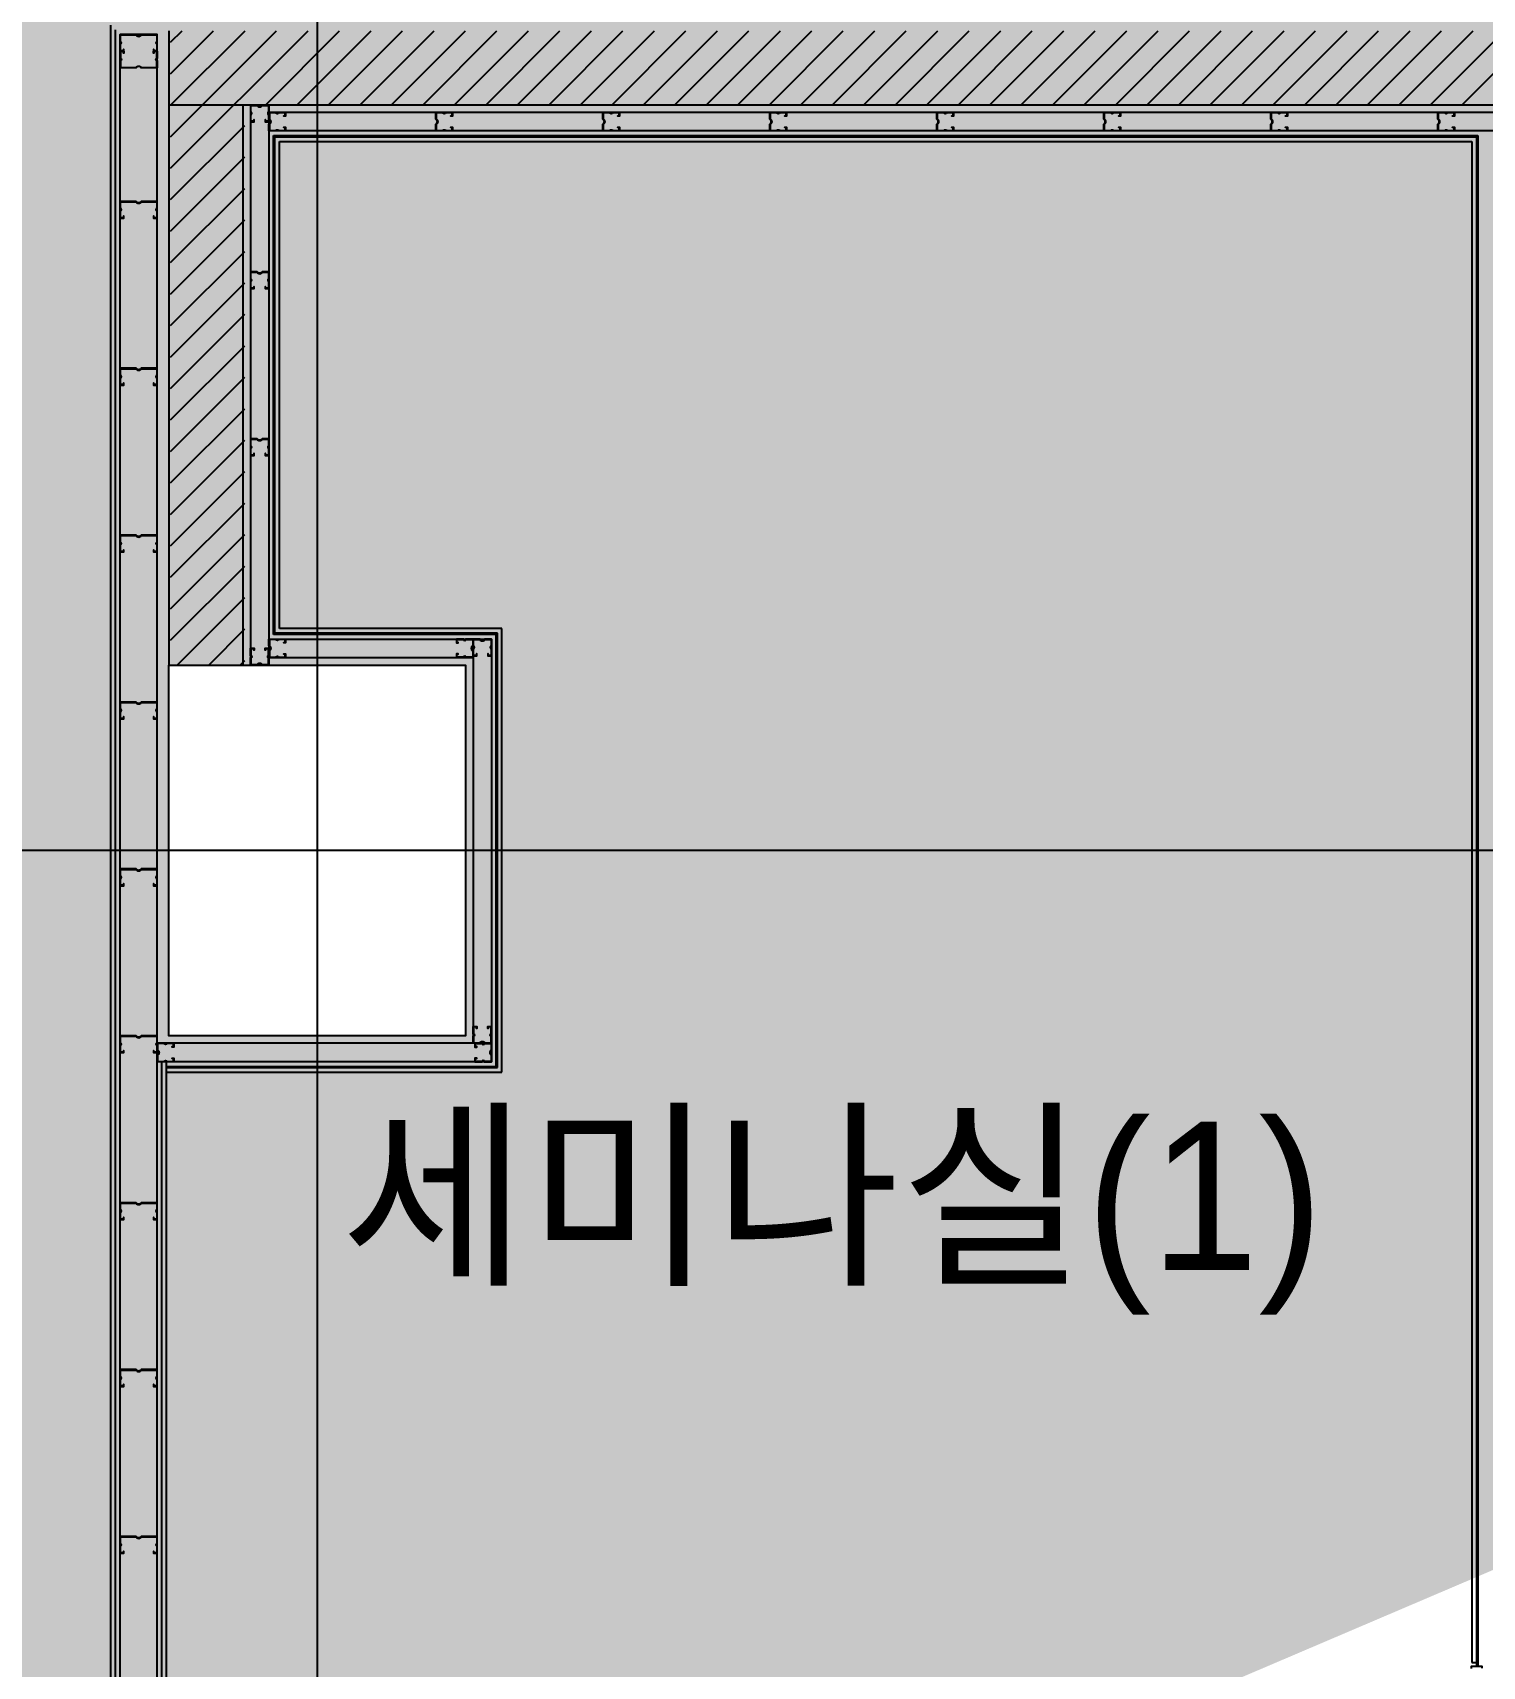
# Model space of a CAD drawing. Header units: metres. Extents: x 630750 to 860239, y 578133 to 726633.
# Drawn here: x 753738 to 757644, y 647210 to 651615 of the extents above; entities that cross this region are included whole.
import ezdxf

# ---------------------------------------------------------------- set-up
doc = ezdxf.new("R2010")
doc.units = ezdxf.units.M
doc.header["$LTSCALE"] = 300
doc.linetypes.add('업무시설_xr-base$0$CONTINOUS', pattern=[0])
for name, color, linetype in [('A-CEN-1', 1, 'Continuous'), ('A-CON', 2, 'Continuous'), ('A-TXT', 3, 'Continuous'), ('A-WAL-BLK', 3, 'Continuous'), ('A-WALL-CONC', 2, 'Continuous'), ('KUK-DOOR-FRAME', 4, 'Continuous'), ('KUK-DRYWALL', 4, 'Continuous'), ('KUK-WALL-DRYWALL', 4, 'Continuous'), ('KUK-석고보드', 201, 'Continuous')]:
    doc.layers.add(name, color=color, linetype=linetype)
doc.styles.add('돋움', font='')
doc.styles.get('돋움').set_extended_font_data('Dotum')

# ---------------------------------------------------------------- blocks, each defined once
blk = doc.blocks.new('con1')
at = {"layer": 'A-WALL-CONC', "linetype": '업무시설_xr-base$0$CONTINOUS'}
h = blk.add_hatch(color=253, dxfattribs=at)
h.dxf.hatch_style = 1
h.paths.add_polyline_path([(-302595.9, -253222.2), (-301895.9, -253222.2), (-301895.9, -253922.2), (-302595.9, -253922.2)])
h.paths.add_polyline_path([(-384245.9, -253222.2), (-383545.9, -253222.2), (-383545.9, -253922.2), (-384245.9, -253922.2)])
h.paths.add_polyline_path([(-335095.9, -253172.2), (-334295.9, -253172.2), (-334295.9, -253972.2), (-335095.9, -253972.2)])
h.paths.add_polyline_path([(-354895.9, -253172.2), (-354095.9, -253172.2), (-354095.9, -253972.2), (-354895.9, -253972.2)])
h.paths.add_polyline_path([(-374695.9, -253172.2), (-373895.9, -253172.2), (-373895.9, -253972.2), (-374695.9, -253972.2)])
h.paths.add_polyline_path([(-325195.9, -253172.2), (-324395.9, -253172.2), (-324395.9, -253972.2), (-325195.9, -253972.2)])
h.paths.add_polyline_path([(-364745.9, -253222.2), (-364045.9, -253222.2), (-364045.9, -253922.2), (-364745.9, -253922.2)])
h.paths.add_polyline_path([(-344945.9, -253222.2), (-344245.9, -253222.2), (-344245.9, -253922.2), (-344945.9, -253922.2)])
h.paths.add_polyline_path([(-310045.9, -253222.2), (-309345.9, -253222.2), (-309345.9, -253922.2), (-310045.9, -253922.2)])
h.paths.add_polyline_path([(-318595.9, -253172.2), (-317795.9, -253172.2), (-317795.9, -253972.2), (-318595.9, -253972.2)])
h.paths.add_polyline_path([(-384245.9, -310859.9), (-383445.9, -310859.9), (-383445.9, -311659.9), (-384245.9, -311659.9)])
h.paths.add_polyline_path([(-384245.9, -305472.2), (-383445.9, -305472.2), (-383445.9, -306272.2), (-384245.9, -306272.2)])
h.paths.add_polyline_path([(-384245.9, -295572.2), (-383445.9, -295572.2), (-383445.9, -296372.2), (-384245.9, -296372.2)])
h.paths.add_polyline_path([(-384195.9, -276472.2), (-383595.9, -276472.2), (-383595.9, -275872.2), (-384195.9, -275872.2)])
h.paths.add_polyline_path([(-384245.9, -285672.2), (-383445.9, -285672.2), (-383445.9, -286472.2), (-384245.9, -286472.2)])
h.paths.add_polyline_path([(-384295.9, -269172.2), (-383495.9, -269172.2), (-383495.9, -269972.2), (-384295.9, -269972.2)])
h.paths.add_polyline_path([(-384295.9, -260672.2), (-383495.9, -260672.2), (-383495.9, -261472.2), (-384295.9, -261472.2)])
h.paths.add_polyline_path([(-376995.9, -285572.2), (-376195.9, -285572.2), (-376195.9, -286372.2), (-376995.9, -286372.2)], flags=17)
h.paths.add_polyline_path([(-374695.9, -276572.2), (-373895.9, -276572.2), (-373895.9, -275772.2), (-374695.9, -275772.2)], flags=17)
h.paths.add_polyline_path([(-364695.9, -285772.2), (-364095.9, -285772.2), (-364095.9, -286372.2), (-364695.9, -286372.2)], flags=17)
h.paths.add_polyline_path([(-364795.9, -275772.2), (-363995.9, -275772.2), (-363995.9, -276572.2), (-364795.9, -276572.2)], flags=17)
edge = h.paths.add_edge_path(flags=16)
edge.add_arc((-376495.9, -295972.2), 450, 0, 360)
edge = h.paths.add_edge_path(flags=16)
edge.add_arc((-354495.9, -302572.2), 450, 0, 360)
edge = h.paths.add_edge_path(flags=16)
edge.add_arc((-364395.9, -295972.2), 350, 0, 360)
edge = h.paths.add_edge_path(flags=16)
edge.add_arc((-354495.9, -295972.2), 450, 0, 360)
edge = h.paths.add_edge_path(flags=16)
edge.add_arc((-344595.9, -302572.2), 350, 0, 360)
edge = h.paths.add_edge_path(flags=16)
edge.add_arc((-344595.9, -295972.2), 350, 0, 360)
edge = h.paths.add_edge_path(flags=16)
edge.add_arc((-364395.9, -302572.2), 350, 0, 360)
h.paths.add_polyline_path([(-375978.1, -305715.7), (-376743.7, -305483.5), (-376976, -306249), (-376210.4, -306481.3)], flags=17)
h.paths.add_polyline_path([(-378097.8, -312701.2), (-378863.4, -312468.9), (-379095.6, -313234.5), (-378330.1, -313466.8)], flags=16)
h.paths.add_polyline_path([(-354767.9, -312099.6), (-355533.5, -311867.3), (-355765.8, -312632.8), (-355000.2, -312865.1)], flags=17)
h.paths.add_polyline_path([(-347591.1, -314277.3), (-348356.6, -314045), (-348588.9, -314810.6), (-347823.4, -315042.9)], flags=17)
h.paths.add_polyline_path([(-349725.3, -321310.6), (-350490.8, -321078.3), (-350723.1, -321843.9), (-349957.6, -322076.2)], flags=17)
h.paths.add_polyline_path([(-359198.7, -318436), (-359964.3, -318203.7), (-360196.6, -318969.2), (-359431, -319201.5)], flags=17)
edge = h.paths.add_edge_path(flags=16)
edge.add_arc((-324745.9, -312472.2), 450, 0, 360)
h.paths.add_polyline_path([(-318595.9, -311972.2), (-317795.9, -311972.2), (-317795.9, -312972.2), (-318595.9, -312972.2)], flags=17)
edge = h.paths.add_edge_path(flags=16)
edge.add_arc((-335145.9, -312472.2), 350, 0, 360)
edge = h.paths.add_edge_path(flags=16)
edge.add_arc((-338616.5, -317418.6), 450, 0, 360)
h.paths.add_polyline_path([(-340251.8, -324185.3), (-341017.4, -323953), (-341249.7, -324718.5), (-340484.1, -324950.8)], flags=17)
edge = h.paths.add_edge_path(flags=17)
edge.add_arc((-324745.9, -319072.2), 450, 0, 360)
h.paths.add_polyline_path([(-318695.9, -318672.2), (-317695.9, -318672.2), (-317695.9, -319472.2), (-318695.9, -319472.2)], flags=17)
h.paths.add_polyline_path([(-310095.9, -327072.2), (-309295.9, -327072.2), (-309295.9, -327872.2), (-310095.9, -327872.2)])
h.paths.add_polyline_path([(-316095.9, -322372.2), (-316095.9, -325422.2), (-311307.7, -325422.2), (-311307.7, -325222.2), (-315895.9, -325222.2), (-315895.9, -322572.2), (-309695.9, -322572.2), (-309695.9, -325222.2), (-310307.7, -325222.2), (-310307.7, -325422.2), (-309495.9, -325422.2), (-309495.9, -322372.2)], flags=17)
edge = h.paths.add_edge_path(flags=17)
edge.add_arc((-324795.9, -327472.2), 400, 0, 360)
edge = h.paths.add_edge_path(flags=17)
edge.add_arc((-318195.9, -329272.2), 450, 0, 360)
h.paths.add_polyline_path([(-310095.9, -331472.2), (-309295.9, -331472.2), (-309295.9, -332272.2), (-310095.9, -332272.2)])
edge = h.paths.add_edge_path(flags=16)
edge.add_arc((-334695.9, -302572.2), 350, 0, 360)
edge = h.paths.add_edge_path(flags=17)
edge.add_arc((-334695.9, -286072.2), 350, 0, 360)
edge = h.paths.add_edge_path(flags=16)
edge.add_arc((-334695.9, -295972.2), 350, 0, 360)
edge = h.paths.add_edge_path(flags=17)
edge.add_arc((-344595.9, -286072.2), 450, 0, 360)
h.paths.add_polyline_path([(-318595.9, -295472.2), (-317795.9, -295472.2), (-317795.9, -296472.2), (-318595.9, -296472.2)], flags=17)
h.paths.add_polyline_path([(-318595.9, -302072.2), (-317795.9, -302072.2), (-317795.9, -303072.2), (-318595.9, -303072.2)], flags=17)
edge = h.paths.add_edge_path(flags=16)
edge.add_arc((-324795.9, -302572.2), 450, 0, 360)
edge = h.paths.add_edge_path(flags=16)
edge.add_arc((-324795.9, -295972.2), 450, 0, 360)
edge = h.paths.add_edge_path(flags=17)
edge.add_arc((-324795.9, -286072.2), 450, 0, 360)
edge = h.paths.add_edge_path(flags=17)
edge.add_arc((-334695.9, -276172.2), 450, 0, 360)
edge = h.paths.add_edge_path(flags=17)
edge.add_arc((-344595.9, -276172.2), 450, 0, 360)
h.paths.add_polyline_path([(-318595.9, -275772.2), (-317795.9, -275772.2), (-317795.9, -276572.2), (-318595.9, -276572.2)], flags=17)
h.paths.add_polyline_path([(-318595.9, -285672.2), (-317795.9, -285672.2), (-317795.9, -286472.2), (-318595.9, -286472.2)], flags=17)
edge = h.paths.add_edge_path(flags=17)
edge.add_arc((-324795.9, -276172.2), 450, 0, 360)
h.paths.add_polyline_path([(-364795.9, -260672.2), (-363995.9, -260672.2), (-363995.9, -261472.2), (-364795.9, -261472.2)])
h.paths.add_polyline_path([(-364795.9, -269172.2), (-363995.9, -269172.2), (-363995.9, -269972.2), (-364795.9, -269972.2)], flags=17)
h.paths.add_polyline_path([(-325195.9, -269172.2), (-324395.9, -269172.2), (-324395.9, -269972.2), (-325195.9, -269972.2)], flags=17)
h.paths.add_polyline_path([(-310845.9, -260722.2), (-310045.9, -260722.2), (-310045.9, -261522.2), (-310845.9, -261522.2)], flags=17)
h.paths.add_polyline_path([(-325195.9, -260672.2), (-324395.9, -260672.2), (-324395.9, -261472.2), (-325195.9, -261472.2)])
h.paths.add_polyline_path([(-335095.9, -260672.2), (-334295.9, -260672.2), (-334295.9, -261472.2), (-335095.9, -261472.2)])
h.paths.add_polyline_path([(-344995.9, -260672.2), (-344195.9, -260672.2), (-344195.9, -261472.2), (-344995.9, -261472.2)])
h.paths.add_polyline_path([(-354895.9, -260672.2), (-354095.9, -260672.2), (-354095.9, -261472.2), (-354895.9, -261472.2)])
h.paths.add_polyline_path([(-354895.9, -269172.2), (-354095.9, -269172.2), (-354095.9, -269972.2), (-354895.9, -269972.2)], flags=17)
h.paths.add_polyline_path([(-344995.9, -269172.2), (-344195.9, -269172.2), (-344195.9, -269972.2), (-344995.9, -269972.2)], flags=17)
h.paths.add_polyline_path([(-335095.9, -269172.2), (-334295.9, -269172.2), (-334295.9, -269972.2), (-335095.9, -269972.2)], flags=17)
h.paths.add_polyline_path([(-310145.9, -275772.2), (-309345.9, -275772.2), (-309345.9, -276572.2), (-310145.9, -276572.2)])
h.paths.add_polyline_path([(-310145.9, -269172.2), (-309345.9, -269172.2), (-309345.9, -269972.2), (-310145.9, -269972.2)])
h.paths.add_polyline_path([(-309945.9, -312172.2), (-309345.9, -312172.2), (-309345.9, -312772.2), (-309945.9, -312772.2)], flags=17)
h.paths.add_polyline_path([(-309945.9, -302272.2), (-309345.9, -302272.2), (-309345.9, -302872.2), (-309945.9, -302872.2)], flags=17)
h.paths.add_polyline_path([(-310145.9, -295572.2), (-309345.9, -295572.2), (-309345.9, -296372.2), (-310145.9, -296372.2)])
h.paths.add_polyline_path([(-310145.9, -285672.2), (-309345.9, -285672.2), (-309345.9, -286472.2), (-310145.9, -286472.2)])
h.paths.add_polyline_path([(-366406.6, -311179.9), (-366585, -311089.4), (-367172.8, -312248.9), (-366994.4, -312339.4)], flags=16)
h.paths.add_polyline_path([(-367582.3, -313498.9), (-367760.7, -313408.4), (-368303.3, -314478.7), (-368124.9, -314569.2)], flags=16)
h.paths.add_polyline_path([(-374501.4, -323406.8), (-375266.9, -323174.5), (-375499.2, -323940), (-374733.7, -324172.3)], flags=17)
h.paths.add_polyline_path([(-380817, -321490.3), (-381582.5, -321258), (-381814.8, -322023.6), (-381049.3, -322255.9)])
h.paths.add_polyline_path([(-319504.7, -329605.3), (-319562.8, -329796.7), (-318586.8, -330092.9), (-318528.7, -329901.5)], flags=17)
h.paths.add_polyline_path([(-317399.5, -330244.1), (-317457.6, -330435.5), (-316481.5, -330731.7), (-316423.5, -330540.3)], flags=17)
h.paths.add_polyline_path([(-315294.3, -330882.9), (-315352.4, -331074.3), (-314376.3, -331370.5), (-314318.3, -331179.1)], flags=17)
h.paths.add_polyline_path([(-313189.1, -331521.7), (-313247.2, -331713.1), (-312271.1, -332009.3), (-312213, -331817.9)], flags=17)
h.paths.add_polyline_path([(-311083.9, -332160.5), (-311142, -332351.9), (-310165.9, -332648.1), (-310107.8, -332456.7)], flags=17)
h.paths.add_polyline_path([(-308978.7, -332799.4), (-309036.7, -332990.7), (-308060.7, -333286.9), (-308002.6, -333095.5)])
h.paths.add_polyline_path([(-306873.5, -333438.2), (-306931.5, -333629.5), (-305955.5, -333925.7), (-305897.4, -333734.3)])
h.paths.add_polyline_path([(-321610, -328966.5), (-321668, -329157.9), (-320692, -329454.1), (-320633.9, -329262.7)], flags=17)
h.paths.add_polyline_path([(-304768.2, -334077), (-304826.3, -334268.4), (-303850.3, -334564.5), (-303792.2, -334373.1)])
h.paths.add_polyline_path([(-366379.8, -308837.3), (-366525.2, -309124), (-365780.1, -309501.8), (-365997.1, -309929.9), (-365818.7, -310020.4), (-365281.9, -308961.4), (-368992.7, -307835.4), (-369050.7, -308026.8), (-368955, -308055.9), (-369303.5, -309204.2), (-369399.2, -309175.1), (-369457.2, -309366.5), (-369361.5, -309395.5), (-371190.9, -315424.1), (-373726.7, -314654.6), (-371897.4, -308626.1), (-370414.2, -309076.1), (-370356.1, -308884.7), (-371839.3, -308434.7), (-371490.9, -307286.4), (-370007.6, -307736.5), (-369949.6, -307545.1), (-371624.2, -307036.9), (-373976.1, -314787.9), (-369001.2, -316297.6), (-368712.8, -315728.7), (-368891.1, -315638.2), (-369103.7, -316057.4), (-370999.5, -315482.2), (-368763.6, -308113.9)], flags=17)
edge = h.paths.add_edge_path()
edge.add_line((-317995.9, -269122.2), (-318195.9, -269122.2))
edge.add_line((-318195.9, -266622.2), (-317995.9, -266622.2))
edge.add_line((-318195.9, -265972.2), (-318195.9, -266622.2))
edge.add_line((-318195.9, -269122.2), (-318195.9, -269672.2))
edge.add_line((-317995.9, -269472.2), (-317995.9, -269122.2))
edge.add_line((-317995.9, -266622.2), (-317995.9, -265972.2))
edge.add_line((-317070.9, -260922.2), (-317070.9, -260722.2))
edge.add_line((-317070.9, -260722.2), (-314895.9, -260722.2))
edge.add_line((-314895.9, -260722.2), (-314895.9, -260922.2))
edge.add_line((-314895.9, -260922.2), (-317070.9, -260922.2))
edge.add_line((-318195.9, -265972.2), (-321995.9, -265972.2))
edge.add_line((-321995.9, -265972.2), (-321995.9, -262022.2))
edge.add_line((-321995.9, -262022.2), (-321795.9, -262022.2))
edge.add_line((-321795.9, -262022.2), (-321795.9, -262922.2))
edge.add_line((-321795.9, -262922.2), (-321695.9, -262922.2))
edge.add_line((-321695.9, -262922.2), (-321695.9, -263122.2))
edge.add_line((-321695.9, -263122.2), (-321795.9, -263122.2))
edge.add_line((-321795.9, -263122.2), (-321795.9, -265772.2))
edge.add_line((-321795.9, -265772.2), (-314195.9, -265772.2))
edge.add_line((-314195.9, -265772.2), (-314195.9, -263122.2))
edge.add_line((-314195.9, -263122.2), (-320695.9, -263122.2))
edge.add_line((-320695.9, -263122.2), (-320695.9, -262922.2))
edge.add_line((-320695.9, -262922.2), (-319545.9, -262922.2))
edge.add_line((-319545.9, -262922.2), (-319545.9, -260922.2))
edge.add_line((-319545.9, -260922.2), (-321795.9, -260922.2))
edge.add_line((-321795.9, -260922.2), (-321795.9, -261022.2))
edge.add_line((-321795.9, -261022.2), (-321995.9, -261022.2))
edge.add_line((-321995.9, -261022.2), (-321995.9, -260722.2))
edge.add_line((-321995.9, -260722.2), (-317770.9, -260722.2))
edge.add_line((-317770.9, -260722.2), (-317770.9, -260922.2))
edge.add_line((-317995.9, -269472.2), (-314195.9, -269472.2))
edge.add_line((-314195.9, -269472.2), (-314195.9, -265972.2))
edge.add_line((-314195.9, -265972.2), (-317995.9, -265972.2))
edge.add_line((-317770.9, -260922.2), (-319345.9, -260922.2))
edge.add_line((-319345.9, -260922.2), (-319345.9, -262922.2))
edge.add_line((-319345.9, -262922.2), (-314195.9, -262922.2))
edge.add_line((-314195.9, -262922.2), (-314195.9, -260722.2))
edge.add_line((-314195.9, -260722.2), (-313995.9, -260722.2))
edge.add_line((-313995.9, -260722.2), (-313995.9, -269672.2))
edge.add_line((-313995.9, -269672.2), (-318195.9, -269672.2))
edge.add_line((-309345.9, -286472.2), (-309345.9, -312772.2))
edge.add_line((-309545.9, -302872.2), (-309545.9, -312172.2))
edge.add_line((-309545.9, -296372.2), (-309545.9, -302272.2))
edge.add_line((-309545.9, -286472.2), (-309545.9, -295572.2))
edge.add_line((-375426.6, -323700.8), (-380976.7, -322016.6))
edge.add_line((-334860, -324841.4), (-335146.9, -325786.6))
edge.add_line((-334660.1, -325215.5), (-334859.8, -325873.7))
edge.add_line((-324795.9, -328208.8), (-324795.9, -327872.2))
edge.add_line((-324595.9, -328060.4), (-324595.9, -327818.6))
edge.add_line((-324795.9, -328208.8), (-322797.2, -328815.2))
edge.add_line((-322797.2, -328815.2), (-322739.1, -328623.9))
edge.add_line((-322739.1, -328623.9), (-324595.9, -328060.4))
edge.add_line((-337531.2, -334677.3), (-338201, -334474.1))
edge.add_line((-338201, -334474.1), (-338404.3, -335143.9))
edge.add_line((-338404.3, -335143.9), (-337734.4, -335347.2))
edge.add_line((-337734.4, -335347.2), (-337531.2, -334677.3))
edge = h.paths.add_edge_path()
edge.add_line((-339857.9, -323400.5), (-339799.8, -323209.1))
edge.add_line((-339799.8, -323209.1), (-337930.3, -317052.2))
edge.add_line((-337930.3, -317052.2), (-338217.3, -316965))
edge.add_line((-338217.3, -316965), (-338268.5, -317133.4))
edge.add_arc((-338616.5, -317418.6), 450, -73.1135, 39.3318, ccw=False)
edge.add_line((-338485.8, -317849.2), (-340145, -323313.3))
edge.add_line((-340145, -323313.3), (-339857.9, -323400.5))
at = {"layer": 'A-CON'}
blk.add_lwpolyline([(-318595.9, -295472.2), (-317795.9, -295472.2), (-317795.9, -296472.2), (-318595.9, -296472.2)], close=True, dxfattribs=at)

msp = doc.modelspace()

# ---------------------------------------------------------------- hatches: boundary and pattern name
at = {"layer": 'A-WAL-BLK'}
h = msp.add_hatch(dxfattribs=at)
h.set_pattern_fill('ANSI31', color=251, scale=60, style=0)
h.set_pattern_definition([(45, (1072705.25, 440364.125), (-42.426407, 42.426407), [])])
h.paths.add_polyline_path([(754109.4, 649910.2), (754109.4, 651620.2), (763159.4, 651620.2), (763159.4, 651420.2), (754309.4, 651420.2), (754309.4, 649910.2)])

# ---------------------------------------------------------------- linework, layer by layer
at = {"layer": 'A-CEN-1', "linetype": 'Continuous'}
for p, q in [((754504.4, 708258.8), (754504.4, 599232.8)), ((796986.4, 649410.2), (657202.6, 649410.2))]:
    msp.add_line(p, q, dxfattribs=at)
at = {"layer": 'A-CON'}
msp.add_lwpolyline([(754104.4, 649910.2), (754904.4, 649910.2), (754904.4, 648910.2), (754104.4, 648910.2)], close=True, dxfattribs=at)
at = {"layer": 'A-WAL-BLK'}
for p, q in [((754104.4, 651620.2), (754104.4, 649910.2)), ((763154.4, 651420.2), (754104.4, 651420.2)), ((754304.4, 651420.2), (754304.4, 649910.2))]:
    msp.add_line(p, q, dxfattribs=at)
at = {"layer": 'KUK-DOOR-FRAME'}
msp.add_lwpolyline([(757644.4, 647205.2), (757644.4, 647210.2), (757614.4, 647210.2), (757614.4, 647204.2)], dxfattribs=at)
at = {"layer": 'KUK-DRYWALL', "color": 8}
for points in [[(754063.4, 651566.2), (754063.4, 651565.2), (754073.4, 651565.2), (754073.4, 651585.2, -1), (754073.4, 651590.2), (754073.4, 651610.2), (754029.9, 651610.2, -0.589997), (754016.9, 651610.2), (753973.4, 651610.2), (753973.4, 651590.2, -1), (753973.4, 651585.2), (753973.4, 651565.2), (753983.4, 651565.2), (753983.4, 651570.2), (753982.4, 651570.2), (753982.4, 651566.2), (753974.4, 651566.2), (753974.4, 651584.4, 0.745356), (753974.4, 651591.1), (753974.4, 651609.2), (754016.3, 651609.2, 0.542783), (754030.5, 651609.2), (754072.4, 651609.2), (754072.4, 651591.1, 0.745356), (754072.4, 651584.4), (754072.4, 651566.2), (754064.4, 651566.2), (754064.4, 651570.2), (754063.4, 651570.2), (754063.4, 651565.2)], [(754063.4, 651564.2), (754063.4, 651565.2), (754073.4, 651565.2), (754073.4, 651545.2, 1), (754073.4, 651540.2), (754073.4, 651520.2), (754029.9, 651520.2, 0.589997), (754016.9, 651520.2), (753973.4, 651520.2), (753973.4, 651540.2, 1), (753973.4, 651545.2), (753973.4, 651565.2), (753983.4, 651565.2), (753983.4, 651560.2), (753982.4, 651560.2), (753982.4, 651564.2), (753974.4, 651564.2), (753974.4, 651546.1, -0.745356), (753974.4, 651539.4), (753974.4, 651521.2), (754016.3, 651521.2, -0.542783), (754030.5, 651521.2), (754072.4, 651521.2), (754072.4, 651539.4, -0.745356), (754072.4, 651546.1), (754072.4, 651564.2), (754064.4, 651564.2), (754064.4, 651560.2), (754063.4, 651560.2), (754063.4, 651565.2)], [(754364.4, 651376.2), (754364.4, 651375.2), (754374.4, 651375.2), (754374.4, 651395.2, -1), (754374.4, 651400.2), (754374.4, 651420.2), (754355.9, 651420.2, -0.589997), (754342.9, 651420.2), (754324.4, 651420.2), (754324.4, 651400.2, -1), (754324.4, 651395.2), (754324.4, 651375.2), (754334.4, 651375.2), (754334.4, 651380.2), (754333.4, 651380.2), (754333.4, 651376.2), (754325.4, 651376.2), (754325.4, 651394.4, 0.745356), (754325.4, 651401.1), (754325.4, 651419.2), (754342.3, 651419.2, 0.542783), (754356.5, 651419.2), (754373.4, 651419.2), (754373.4, 651401.1, 0.745356), (754373.4, 651394.4), (754373.4, 651376.2), (754365.4, 651376.2), (754365.4, 651380.2), (754364.4, 651380.2), (754364.4, 651375.2)], [(754418.4, 651360.2), (754419.4, 651360.2), (754419.4, 651350.2), (754399.4, 651350.2, 1), (754394.4, 651350.2), (754374.4, 651350.2), (754374.4, 651368.7, 0.589997), (754374.4, 651381.7), (754374.4, 651400.2), (754394.4, 651400.2, 1), (754399.4, 651400.2), (754419.4, 651400.2), (754419.4, 651390.2), (754414.4, 651390.2), (754414.4, 651391.2), (754418.4, 651391.2), (754418.4, 651399.2), (754400.3, 651399.2, -0.745356), (754393.6, 651399.2), (754375.4, 651399.2), (754375.4, 651382.3, -0.542783), (754375.4, 651368.2), (754375.4, 651351.2), (754393.6, 651351.2, -0.745356), (754400.3, 651351.2), (754418.4, 651351.2), (754418.4, 651359.2), (754414.4, 651359.2), (754414.4, 651360.2), (754419.4, 651360.2)], [(754868.4, 651360.2), (754869.4, 651360.2), (754869.4, 651350.2), (754849.4, 651350.2, 1), (754844.4, 651350.2), (754824.4, 651350.2), (754824.4, 651368.7, 0.589997), (754824.4, 651381.7), (754824.4, 651400.2), (754844.4, 651400.2, 1), (754849.4, 651400.2), (754869.4, 651400.2), (754869.4, 651390.2), (754864.4, 651390.2), (754864.4, 651391.2), (754868.4, 651391.2), (754868.4, 651399.2), (754850.3, 651399.2, -0.745356), (754843.6, 651399.2), (754825.4, 651399.2), (754825.4, 651382.3, -0.542783), (754825.4, 651368.2), (754825.4, 651351.2), (754843.6, 651351.2, -0.745356), (754850.3, 651351.2), (754868.4, 651351.2), (754868.4, 651359.2), (754864.4, 651359.2), (754864.4, 651360.2), (754869.4, 651360.2)], [(755318.4, 651360.2), (755319.4, 651360.2), (755319.4, 651350.2), (755299.4, 651350.2, 1), (755294.4, 651350.2), (755274.4, 651350.2), (755274.4, 651368.7, 0.589997), (755274.4, 651381.7), (755274.4, 651400.2), (755294.4, 651400.2, 1), (755299.4, 651400.2), (755319.4, 651400.2), (755319.4, 651390.2), (755314.4, 651390.2), (755314.4, 651391.2), (755318.4, 651391.2), (755318.4, 651399.2), (755300.3, 651399.2, -0.745356), (755293.6, 651399.2), (755275.4, 651399.2), (755275.4, 651382.3, -0.542783), (755275.4, 651368.2), (755275.4, 651351.2), (755293.6, 651351.2, -0.745356), (755300.3, 651351.2), (755318.4, 651351.2), (755318.4, 651359.2), (755314.4, 651359.2), (755314.4, 651360.2), (755319.4, 651360.2)], [(755768.4, 651360.2), (755769.4, 651360.2), (755769.4, 651350.2), (755749.4, 651350.2, 1), (755744.4, 651350.2), (755724.4, 651350.2), (755724.4, 651368.7, 0.589997), (755724.4, 651381.7), (755724.4, 651400.2), (755744.4, 651400.2, 1), (755749.4, 651400.2), (755769.4, 651400.2), (755769.4, 651390.2), (755764.4, 651390.2), (755764.4, 651391.2), (755768.4, 651391.2), (755768.4, 651399.2), (755750.3, 651399.2, -0.745356), (755743.6, 651399.2), (755725.4, 651399.2), (755725.4, 651382.3, -0.542783), (755725.4, 651368.2), (755725.4, 651351.2), (755743.6, 651351.2, -0.745356), (755750.3, 651351.2), (755768.4, 651351.2), (755768.4, 651359.2), (755764.4, 651359.2), (755764.4, 651360.2), (755769.4, 651360.2)], [(756218.4, 651360.2), (756219.4, 651360.2), (756219.4, 651350.2), (756199.4, 651350.2, 1), (756194.4, 651350.2), (756174.4, 651350.2), (756174.4, 651368.7, 0.589997), (756174.4, 651381.7), (756174.4, 651400.2), (756194.4, 651400.2, 1), (756199.4, 651400.2), (756219.4, 651400.2), (756219.4, 651390.2), (756214.4, 651390.2), (756214.4, 651391.2), (756218.4, 651391.2), (756218.4, 651399.2), (756200.3, 651399.2, -0.745356), (756193.6, 651399.2), (756175.4, 651399.2), (756175.4, 651382.3, -0.542783), (756175.4, 651368.2), (756175.4, 651351.2), (756193.6, 651351.2, -0.745356), (756200.3, 651351.2), (756218.4, 651351.2), (756218.4, 651359.2), (756214.4, 651359.2), (756214.4, 651360.2), (756219.4, 651360.2)], [(756668.4, 651360.2), (756669.4, 651360.2), (756669.4, 651350.2), (756649.4, 651350.2, 1), (756644.4, 651350.2), (756624.4, 651350.2), (756624.4, 651368.7, 0.589997), (756624.4, 651381.7), (756624.4, 651400.2), (756644.4, 651400.2, 1), (756649.4, 651400.2), (756669.4, 651400.2), (756669.4, 651390.2), (756664.4, 651390.2), (756664.4, 651391.2), (756668.4, 651391.2), (756668.4, 651399.2), (756650.3, 651399.2, -0.745356), (756643.6, 651399.2), (756625.4, 651399.2), (756625.4, 651382.3, -0.542783), (756625.4, 651368.2), (756625.4, 651351.2), (756643.6, 651351.2, -0.745356), (756650.3, 651351.2), (756668.4, 651351.2), (756668.4, 651359.2), (756664.4, 651359.2), (756664.4, 651360.2), (756669.4, 651360.2)], [(757118.4, 651360.2), (757119.4, 651360.2), (757119.4, 651350.2), (757099.4, 651350.2, 1), (757094.4, 651350.2), (757074.4, 651350.2), (757074.4, 651368.7, 0.589997), (757074.4, 651381.7), (757074.4, 651400.2), (757094.4, 651400.2, 1), (757099.4, 651400.2), (757119.4, 651400.2), (757119.4, 651390.2), (757114.4, 651390.2), (757114.4, 651391.2), (757118.4, 651391.2), (757118.4, 651399.2), (757100.3, 651399.2, -0.745356), (757093.6, 651399.2), (757075.4, 651399.2), (757075.4, 651382.3, -0.542783), (757075.4, 651368.2), (757075.4, 651351.2), (757093.6, 651351.2, -0.745356), (757100.3, 651351.2), (757118.4, 651351.2), (757118.4, 651359.2), (757114.4, 651359.2), (757114.4, 651360.2), (757119.4, 651360.2)], [(757568.4, 651360.2), (757569.4, 651360.2), (757569.4, 651350.2), (757549.4, 651350.2, 1), (757544.4, 651350.2), (757524.4, 651350.2), (757524.4, 651368.7, 0.589997), (757524.4, 651381.7), (757524.4, 651400.2), (757544.4, 651400.2, 1), (757549.4, 651400.2), (757569.4, 651400.2), (757569.4, 651390.2), (757564.4, 651390.2), (757564.4, 651391.2), (757568.4, 651391.2), (757568.4, 651399.2), (757550.3, 651399.2, -0.745356), (757543.6, 651399.2), (757525.4, 651399.2), (757525.4, 651382.3, -0.542783), (757525.4, 651368.2), (757525.4, 651351.2), (757543.6, 651351.2, -0.745356), (757550.3, 651351.2), (757568.4, 651351.2), (757568.4, 651359.2), (757564.4, 651359.2), (757564.4, 651360.2), (757569.4, 651360.2)], [(754063.4, 651116.2), (754063.4, 651115.2), (754073.4, 651115.2), (754073.4, 651135.2, -1), (754073.4, 651140.2), (754073.4, 651160.2), (754029.9, 651160.2, -0.589997), (754016.9, 651160.2), (753973.4, 651160.2), (753973.4, 651140.2, -1), (753973.4, 651135.2), (753973.4, 651115.2), (753983.4, 651115.2), (753983.4, 651120.2), (753982.4, 651120.2), (753982.4, 651116.2), (753974.4, 651116.2), (753974.4, 651134.4, 0.745356), (753974.4, 651141.1), (753974.4, 651159.2), (754016.3, 651159.2, 0.542783), (754030.5, 651159.2), (754072.4, 651159.2), (754072.4, 651141.1, 0.745356), (754072.4, 651134.4), (754072.4, 651116.2), (754064.4, 651116.2), (754064.4, 651120.2), (754063.4, 651120.2), (754063.4, 651115.2)], [(754364.4, 650926.2), (754364.4, 650925.2), (754374.4, 650925.2), (754374.4, 650945.2, -1), (754374.4, 650950.2), (754374.4, 650970.2), (754355.9, 650970.2, -0.589997), (754342.9, 650970.2), (754324.4, 650970.2), (754324.4, 650950.2, -1), (754324.4, 650945.2), (754324.4, 650925.2), (754334.4, 650925.2), (754334.4, 650930.2), (754333.4, 650930.2), (754333.4, 650926.2), (754325.4, 650926.2), (754325.4, 650944.4, 0.745356), (754325.4, 650951.1), (754325.4, 650969.2), (754342.3, 650969.2, 0.542783), (754356.5, 650969.2), (754373.4, 650969.2), (754373.4, 650951.1, 0.745356), (754373.4, 650944.4), (754373.4, 650926.2), (754365.4, 650926.2), (754365.4, 650930.2), (754364.4, 650930.2), (754364.4, 650925.2)], [(754063.4, 650666.2), (754063.4, 650665.2), (754073.4, 650665.2), (754073.4, 650685.2, -1), (754073.4, 650690.2), (754073.4, 650710.2), (754029.9, 650710.2, -0.589997), (754016.9, 650710.2), (753973.4, 650710.2), (753973.4, 650690.2, -1), (753973.4, 650685.2), (753973.4, 650665.2), (753983.4, 650665.2), (753983.4, 650670.2), (753982.4, 650670.2), (753982.4, 650666.2), (753974.4, 650666.2), (753974.4, 650684.4, 0.745356), (753974.4, 650691.1), (753974.4, 650709.2), (754016.3, 650709.2, 0.542783), (754030.5, 650709.2), (754072.4, 650709.2), (754072.4, 650691.1, 0.745356), (754072.4, 650684.4), (754072.4, 650666.2), (754064.4, 650666.2), (754064.4, 650670.2), (754063.4, 650670.2), (754063.4, 650665.2)], [(754364.4, 650476.2), (754364.4, 650475.2), (754374.4, 650475.2), (754374.4, 650495.2, -1), (754374.4, 650500.2), (754374.4, 650520.2), (754355.9, 650520.2, -0.589997), (754342.9, 650520.2), (754324.4, 650520.2), (754324.4, 650500.2, -1), (754324.4, 650495.2), (754324.4, 650475.2), (754334.4, 650475.2), (754334.4, 650480.2), (754333.4, 650480.2), (754333.4, 650476.2), (754325.4, 650476.2), (754325.4, 650494.4, 0.745356), (754325.4, 650501.1), (754325.4, 650519.2), (754342.3, 650519.2, 0.542783), (754356.5, 650519.2), (754373.4, 650519.2), (754373.4, 650501.1, 0.745356), (754373.4, 650494.4), (754373.4, 650476.2), (754365.4, 650476.2), (754365.4, 650480.2), (754364.4, 650480.2), (754364.4, 650475.2)], [(754063.4, 650216.2), (754063.4, 650215.2), (754073.4, 650215.2), (754073.4, 650235.2, -1), (754073.4, 650240.2), (754073.4, 650260.2), (754029.9, 650260.2, -0.589997), (754016.9, 650260.2), (753973.4, 650260.2), (753973.4, 650240.2, -1), (753973.4, 650235.2), (753973.4, 650215.2), (753983.4, 650215.2), (753983.4, 650220.2), (753982.4, 650220.2), (753982.4, 650216.2), (753974.4, 650216.2), (753974.4, 650234.4, 0.745356), (753974.4, 650241.1), (753974.4, 650259.2), (754016.3, 650259.2, 0.542783), (754030.5, 650259.2), (754072.4, 650259.2), (754072.4, 650241.1, 0.745356), (754072.4, 650234.4), (754072.4, 650216.2), (754064.4, 650216.2), (754064.4, 650220.2), (754063.4, 650220.2), (754063.4, 650215.2)], [(754418.4, 649940.2), (754419.4, 649940.2), (754419.4, 649930.2), (754399.4, 649930.2, 1), (754394.4, 649930.2), (754374.4, 649930.2), (754374.4, 649948.7, 0.589997), (754374.4, 649961.7), (754374.4, 649980.2), (754394.4, 649980.2, 1), (754399.4, 649980.2), (754419.4, 649980.2), (754419.4, 649970.2), (754414.4, 649970.2), (754414.4, 649971.2), (754418.4, 649971.2), (754418.4, 649979.2), (754400.3, 649979.2, -0.745356), (754393.6, 649979.2), (754375.4, 649979.2), (754375.4, 649962.3, -0.542783), (754375.4, 649948.2), (754375.4, 649931.2), (754393.6, 649931.2, -0.745356), (754400.3, 649931.2), (754418.4, 649931.2), (754418.4, 649939.2), (754414.4, 649939.2), (754414.4, 649940.2), (754419.4, 649940.2)], [(754880.4, 649940.2), (754879.4, 649940.2), (754879.4, 649930.2), (754899.4, 649930.2, -1), (754904.4, 649930.2), (754924.4, 649930.2), (754924.4, 649948.7, -0.589997), (754924.4, 649961.7), (754924.4, 649980.2), (754904.4, 649980.2, -1), (754899.4, 649980.2), (754879.4, 649980.2), (754879.4, 649970.2), (754884.4, 649970.2), (754884.4, 649971.2), (754880.4, 649971.2), (754880.4, 649979.2), (754898.5, 649979.2, 0.745356), (754905.2, 649979.2), (754923.4, 649979.2), (754923.4, 649962.3, 0.542783), (754923.4, 649948.2), (754923.4, 649931.2), (754905.2, 649931.2, 0.745356), (754898.5, 649931.2), (754880.4, 649931.2), (754880.4, 649939.2), (754884.4, 649939.2), (754884.4, 649940.2), (754879.4, 649940.2)], [(754964.4, 649936.2), (754964.4, 649935.2), (754974.4, 649935.2), (754974.4, 649955.2, -1), (754974.4, 649960.2), (754974.4, 649980.2), (754955.9, 649980.2, -0.589997), (754942.9, 649980.2), (754924.4, 649980.2), (754924.4, 649960.2, -1), (754924.4, 649955.2), (754924.4, 649935.2), (754934.4, 649935.2), (754934.4, 649940.2), (754933.4, 649940.2), (754933.4, 649936.2), (754925.4, 649936.2), (754925.4, 649954.4, 0.745356), (754925.4, 649961.1), (754925.4, 649979.2), (754942.3, 649979.2, 0.542783), (754956.5, 649979.2), (754973.4, 649979.2), (754973.4, 649961.1, 0.745356), (754973.4, 649954.4), (754973.4, 649936.2), (754965.4, 649936.2), (754965.4, 649940.2), (754964.4, 649940.2), (754964.4, 649935.2)], [(754364.4, 649954.2), (754364.4, 649955.2), (754374.4, 649955.2), (754374.4, 649935.2, 1), (754374.4, 649930.2), (754374.4, 649910.2), (754355.9, 649910.2, 0.589997), (754342.9, 649910.2), (754324.4, 649910.2), (754324.4, 649930.2, 1), (754324.4, 649935.2), (754324.4, 649955.2), (754334.4, 649955.2), (754334.4, 649950.2), (754333.4, 649950.2), (754333.4, 649954.2), (754325.4, 649954.2), (754325.4, 649936.1, -0.745356), (754325.4, 649929.4), (754325.4, 649911.2), (754342.3, 649911.2, -0.542783), (754356.5, 649911.2), (754373.4, 649911.2), (754373.4, 649929.4, -0.745356), (754373.4, 649936.1), (754373.4, 649954.2), (754365.4, 649954.2), (754365.4, 649950.2), (754364.4, 649950.2), (754364.4, 649955.2)], [(754063.4, 649766.2), (754063.4, 649765.2), (754073.4, 649765.2), (754073.4, 649785.2, -1), (754073.4, 649790.2), (754073.4, 649810.2), (754029.9, 649810.2, -0.589997), (754016.9, 649810.2), (753973.4, 649810.2), (753973.4, 649790.2, -1), (753973.4, 649785.2), (753973.4, 649765.2), (753983.4, 649765.2), (753983.4, 649770.2), (753982.4, 649770.2), (753982.4, 649766.2), (753974.4, 649766.2), (753974.4, 649784.4, 0.745356), (753974.4, 649791.1), (753974.4, 649809.2), (754016.3, 649809.2, 0.542783), (754030.5, 649809.2), (754072.4, 649809.2), (754072.4, 649791.1, 0.745356), (754072.4, 649784.4), (754072.4, 649766.2), (754064.4, 649766.2), (754064.4, 649770.2), (754063.4, 649770.2), (754063.4, 649765.2)], [(754063.4, 649316.2), (754063.4, 649315.2), (754073.4, 649315.2), (754073.4, 649335.2, -1), (754073.4, 649340.2), (754073.4, 649360.2), (754029.9, 649360.2, -0.589997), (754016.9, 649360.2), (753973.4, 649360.2), (753973.4, 649340.2, -1), (753973.4, 649335.2), (753973.4, 649315.2), (753983.4, 649315.2), (753983.4, 649320.2), (753982.4, 649320.2), (753982.4, 649316.2), (753974.4, 649316.2), (753974.4, 649334.4, 0.745356), (753974.4, 649341.1), (753974.4, 649359.2), (754016.3, 649359.2, 0.542783), (754030.5, 649359.2), (754072.4, 649359.2), (754072.4, 649341.1, 0.745356), (754072.4, 649334.4), (754072.4, 649316.2), (754064.4, 649316.2), (754064.4, 649320.2), (754063.4, 649320.2), (754063.4, 649315.2)], [(754063.4, 648866.2), (754063.4, 648865.2), (754073.4, 648865.2), (754073.4, 648885.2, -1), (754073.4, 648890.2), (754073.4, 648910.2), (754029.9, 648910.2, -0.589997), (754016.9, 648910.2), (753973.4, 648910.2), (753973.4, 648890.2, -1), (753973.4, 648885.2), (753973.4, 648865.2), (753983.4, 648865.2), (753983.4, 648870.2), (753982.4, 648870.2), (753982.4, 648866.2), (753974.4, 648866.2), (753974.4, 648884.4, 0.745356), (753974.4, 648891.1), (753974.4, 648909.2), (754016.3, 648909.2, 0.542783), (754030.5, 648909.2), (754072.4, 648909.2), (754072.4, 648891.1, 0.745356), (754072.4, 648884.4), (754072.4, 648866.2), (754064.4, 648866.2), (754064.4, 648870.2), (754063.4, 648870.2), (754063.4, 648865.2)], [(754964.4, 648934.2), (754964.4, 648935.2), (754974.4, 648935.2), (754974.4, 648915.2, 1), (754974.4, 648910.2), (754974.4, 648890.2), (754955.9, 648890.2, 0.589997), (754942.9, 648890.2), (754924.4, 648890.2), (754924.4, 648910.2, 1), (754924.4, 648915.2), (754924.4, 648935.2), (754934.4, 648935.2), (754934.4, 648930.2), (754933.4, 648930.2), (754933.4, 648934.2), (754925.4, 648934.2), (754925.4, 648916.1, -0.745356), (754925.4, 648909.4), (754925.4, 648891.2), (754942.3, 648891.2, -0.542783), (754956.5, 648891.2), (754973.4, 648891.2), (754973.4, 648909.4, -0.745356), (754973.4, 648916.1), (754973.4, 648934.2), (754965.4, 648934.2), (754965.4, 648930.2), (754964.4, 648930.2), (754964.4, 648935.2)], [(754117.4, 648850.2), (754118.4, 648850.2), (754118.4, 648840.2), (754098.4, 648840.2, 1), (754093.4, 648840.2), (754073.4, 648840.2), (754073.4, 648858.7, 0.589997), (754073.4, 648871.7), (754073.4, 648890.2), (754093.4, 648890.2, 1), (754098.4, 648890.2), (754118.4, 648890.2), (754118.4, 648880.2), (754113.4, 648880.2), (754113.4, 648881.2), (754117.4, 648881.2), (754117.4, 648889.2), (754099.3, 648889.2, -0.745356), (754092.6, 648889.2), (754074.4, 648889.2), (754074.4, 648872.3, -0.542783), (754074.4, 648858.2), (754074.4, 648841.2), (754092.6, 648841.2, -0.745356), (754099.3, 648841.2), (754117.4, 648841.2), (754117.4, 648849.2), (754113.4, 648849.2), (754113.4, 648850.2), (754118.4, 648850.2)], [(754930.4, 648850.2), (754929.4, 648850.2), (754929.4, 648840.2), (754949.4, 648840.2, -1), (754954.4, 648840.2), (754974.4, 648840.2), (754974.4, 648858.7, -0.589997), (754974.4, 648871.7), (754974.4, 648890.2), (754954.4, 648890.2, -1), (754949.4, 648890.2), (754929.4, 648890.2), (754929.4, 648880.2), (754934.4, 648880.2), (754934.4, 648881.2), (754930.4, 648881.2), (754930.4, 648889.2), (754948.5, 648889.2, 0.745356), (754955.2, 648889.2), (754973.4, 648889.2), (754973.4, 648872.3, 0.542783), (754973.4, 648858.2), (754973.4, 648841.2), (754955.2, 648841.2, 0.745356), (754948.5, 648841.2), (754930.4, 648841.2), (754930.4, 648849.2), (754934.4, 648849.2), (754934.4, 648850.2), (754929.4, 648850.2)], [(754063.4, 648416.2), (754063.4, 648415.2), (754073.4, 648415.2), (754073.4, 648435.2, -1), (754073.4, 648440.2), (754073.4, 648460.2), (754029.9, 648460.2, -0.589997), (754016.9, 648460.2), (753973.4, 648460.2), (753973.4, 648440.2, -1), (753973.4, 648435.2), (753973.4, 648415.2), (753983.4, 648415.2), (753983.4, 648420.2), (753982.4, 648420.2), (753982.4, 648416.2), (753974.4, 648416.2), (753974.4, 648434.4, 0.745356), (753974.4, 648441.1), (753974.4, 648459.2), (754016.3, 648459.2, 0.542783), (754030.5, 648459.2), (754072.4, 648459.2), (754072.4, 648441.1, 0.745356), (754072.4, 648434.4), (754072.4, 648416.2), (754064.4, 648416.2), (754064.4, 648420.2), (754063.4, 648420.2), (754063.4, 648415.2)], [(754063.4, 647966.2), (754063.4, 647965.2), (754073.4, 647965.2), (754073.4, 647985.2, -1), (754073.4, 647990.2), (754073.4, 648010.2), (754029.9, 648010.2, -0.589997), (754016.9, 648010.2), (753973.4, 648010.2), (753973.4, 647990.2, -1), (753973.4, 647985.2), (753973.4, 647965.2), (753983.4, 647965.2), (753983.4, 647970.2), (753982.4, 647970.2), (753982.4, 647966.2), (753974.4, 647966.2), (753974.4, 647984.4, 0.745356), (753974.4, 647991.1), (753974.4, 648009.2), (754016.3, 648009.2, 0.542783), (754030.5, 648009.2), (754072.4, 648009.2), (754072.4, 647991.1, 0.745356), (754072.4, 647984.4), (754072.4, 647966.2), (754064.4, 647966.2), (754064.4, 647970.2), (754063.4, 647970.2), (754063.4, 647965.2)], [(754063.4, 647516.2), (754063.4, 647515.2), (754073.4, 647515.2), (754073.4, 647535.2, -1), (754073.4, 647540.2), (754073.4, 647560.2), (754029.9, 647560.2, -0.589997), (754016.9, 647560.2), (753973.4, 647560.2), (753973.4, 647540.2, -1), (753973.4, 647535.2), (753973.4, 647515.2), (753983.4, 647515.2), (753983.4, 647520.2), (753982.4, 647520.2), (753982.4, 647516.2), (753974.4, 647516.2), (753974.4, 647534.4, 0.745356), (753974.4, 647541.1), (753974.4, 647559.2), (754016.3, 647559.2, 0.542783), (754030.5, 647559.2), (754072.4, 647559.2), (754072.4, 647541.1, 0.745356), (754072.4, 647534.4), (754072.4, 647516.2), (754064.4, 647516.2), (754064.4, 647520.2), (754063.4, 647520.2), (754063.4, 647515.2)]]:
    msp.add_lwpolyline(points, format="xyb", dxfattribs=at)
at = {"layer": 'KUK-WALL-DRYWALL', "linetype": '업무시설_xr-base$0$CONTINOUS'}
for p, q in [((753973.4, 645935.2), (753973.4, 651610.2)), ((754073.4, 651610.2), (753973.4, 651610.2)), ((754073.4, 646035.2), (754073.4, 651610.2)), ((754324.4, 651420.2), (754324.4, 649910.2)), ((754374.4, 651420.2), (754374.4, 649910.2)), ((763084.4, 651400.2), (754374.4, 651400.2)), ((763084.4, 651350.2), (754374.4, 651350.2)), ((754924.4, 649980.2), (754924.4, 648890.2)), ((754374.4, 649930.2), (754924.4, 649930.2)), ((754974.4, 648890.2), (754073.4, 648890.2))]:
    msp.add_line(p, q, dxfattribs=at)
msp.add_lwpolyline([(754374.4, 649980.2), (754974.4, 649980.2), (754974.4, 648840.2), (754073.4, 648840.2)], dxfattribs=at)
at = {"layer": 'KUK-석고보드', "ltscale": 10}
for p, q in [((753948.4, 645910.2), (753948.4, 651635.2)), ((753960.9, 645922.7), (753960.9, 651622.7)), ((754386.9, 649992.7), (754386.9, 651337.7)), ((754386.9, 651337.7), (757631.9, 651337.7)), ((757631.9, 651337.7), (757631.9, 647210.2)), ((754402.4, 650008.2), (754402.4, 651322.2)), ((754402.4, 651322.2), (757616.4, 651322.2)), ((757616.4, 651322.2), (757616.4, 647220.2)), ((755002.4, 650008.2), (754402.4, 650008.2)), ((755002.4, 648812.2), (755002.4, 650008.2)), ((754986.9, 649992.7), (754386.9, 649992.7)), ((754986.9, 648827.7), (754986.9, 649992.7)), ((754085.9, 646047.7), (754085.9, 648840.2)), ((754098.4, 646060.2), (754098.4, 648840.2)), ((754098.4, 648827.7), (754986.9, 648827.7)), ((754098.4, 648812.2), (755002.4, 648812.2)), ((757616.4, 647220.2), (757628.9, 647220.2))]:
    msp.add_line(p, q, dxfattribs=at)
at = {"layer": 'KUK-석고보드', "color": 156, "ltscale": 10}
for p, q in [((754389.9, 649995.7), (754389.9, 651334.7)), ((754389.9, 651334.7), (757628.9, 651334.7)), ((757628.9, 651334.7), (757628.9, 647210.2)), ((754989.9, 649995.7), (754389.9, 649995.7)), ((754989.9, 648824.7), (754989.9, 649995.7)), ((754098.4, 648824.7), (754989.9, 648824.7))]:
    msp.add_line(p, q, dxfattribs=at)

# ---------------------------------------------------------------- block references
at = {"layer": 'A-CON'}
msp.add_blockref('con1', (1072700.2, 945382.4), dxfattribs=at)

# ---------------------------------------------------------------- texts
at = {"layer": 'A-TXT', "style": '돋움'}
msp.add_text('세미나실(1)', height=400, rotation=360, dxfattribs=at).set_placement((754568.5, 648278.9, 0))

doc.saveas('drawing.dxf')
